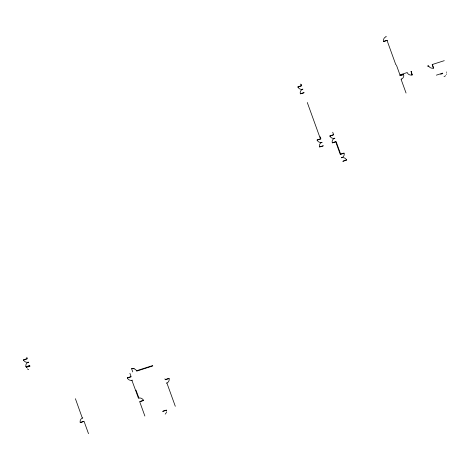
<?xml version="1.0" encoding="UTF-8"?>
<svg xmlns="http://www.w3.org/2000/svg" width="470" height="470" viewBox="0 0 470 470"><rect width="100%" height="100%" fill="white"/><g stroke="black" fill="none" stroke-linecap="round" stroke-linejoin="round"><path stroke-width="0.7" d="M166.345 412.495L166.48 412.02M446.365 74.372L446.5 73.896M165.845 413.353L166.104 412.93M445.584 75.647L444.802 76.293M165.193 414.117L165.563 413.764M301.975 89.547L302.927 89.147L301.916 89.382M321.174 142.68L321.586 142.457L321.116 142.516M333.929 138.585L334.335 138.368A4.001 3.76 -0.7 0 0 332.225 142.451L332.366 142.927L335.733 141.846L336.209 143.168M342.442 157.397L342.037 157.62L342.501 157.562M27.613 362.535L28.558 362.129L28.082 362.323M401.55 79.054L401.051 79.207L406.051 93.031M444.027 76.663L444.344 76.54M321.65 142.469L322.126 142.281L321.627 142.41A3.954 3.719 -0.7 0 1 317.309 140.412L317.18 140.119L320.91 138.92L320.111 136.7M334.399 138.38L334.881 138.192L334.382 138.321A3.954 3.719 -0.7 0 1 330.058 136.323L329.928 136.03L333.665 134.831L332.719 132.217M341.972 157.609L341.49 157.797L341.995 157.667A3.954 3.719 -0.7 0 1 346.314 159.665L346.555 160.1L343.188 161.181M166.462 383.115L166.962 382.962A4.001 3.76 -0.7 0 0 169.112 378.855L168.977 378.379L165.61 379.454M80.2 422.148A3.954 3.719 -0.7 0 1 82.326 418.083L75.406 398.707M82.326 418.083L82.808 417.895M383.673 41.342L387.462 40.302M297.98 86.985L301.711 85.787L301.188 84.33M300.406 93.706L304.202 92.666M303.779 92.802L300.412 93.883L300.277 93.407A3.954 3.719 -0.7 0 1 302.451 89.335A3.954 3.719 -0.7 0 1 298.109 87.279M399.823 74.507L396.386 64.989M399.958 74.877L407.267 72.533L407.425 73.003A3.954 3.719 -0.7 0 0 411.785 74.983M411.009 71.334L412.108 74.895M427.265 66.117L428.593 65.694L428.787 66.147A3.954 3.719 -0.7 0 0 433.111 68.138L433.622 68.05L432.476 64.889L432.846 64.772M444.273 60.665L432.165 64.549L433.434 68.056L433.111 68.138M411.591 71.587L411.156 71.728L412.296 74.895L411.791 75.024M428.258 66.241L428.752 66.164M403.571 74.648L399.782 75.688M436.348 75.165L442.746 73.114M440.672 74.219L442.722 73.567M333.189 134.808L329.822 135.889L330.022 136.341M332.361 142.751L336.097 141.552L340.644 154.137L344.011 153.061L344.146 153.531A4.001 3.76 -0.7 0 1 341.99 157.644M322.978 145.935L319.612 147.016L319.477 146.54A4.001 3.76 -0.7 0 1 321.633 142.434M344.011 153.232L340.28 154.43L336.35 143.562M26.866 358.745L23.5 359.826L23.7 360.279A3.954 3.719 -0.7 0 0 28.059 362.253A4.001 3.76 -0.7 0 0 25.915 366.4L26.05 366.876L29.416 365.795L29.545 366.154M30.021 366.177L26.285 367.376L26.42 367.669M152.662 365.572L136.535 370.742L136.664 371.141L152.803 365.965M130.684 376.758L127.317 377.839L127.517 378.297A4.001 3.76 -0.7 0 0 131.882 380.312L135.419 389.877M127.429 377.98L131.159 376.781L129.908 373.309M140.131 401.603L143.497 400.522L143.297 400.07A4.001 3.76 -0.7 0 0 138.926 398.049L135.983 390.135M80.288 422.454L84.018 421.255L88.513 433.687M83.654 421.549L80.288 422.63L80.153 422.154M162.978 411.156L166.345 410.075M162.614 411.45L166.345 410.251M131.806 368.744L132.141 368.656M131.817 368.78L132.146 368.697A3.954 3.719 -0.7 0 1 136.465 370.695M131.876 380.271L132.375 380.148M138.938 398.09L138.439 398.219L135.566 390.27M333.87 138.427L334.335 138.368M27.548 362.364L28.047 362.299M132.657 368.592L133.18 368.592M133.697 368.656L134.203 368.78M346.314 159.665L346.443 159.959L342.765 161.316M298.068 87.297L297.868 86.844L301.235 85.763L300.624 84.065M317.268 140.43L317.068 139.978L320.434 138.897L307.28 102.489M143.256 400.088L143.385 400.381L139.649 401.58L144.877 416.044M23.741 360.261L23.612 359.967L27.342 358.769L26.802 357.265M386.023 36.313L386.193 36.778L385.694 36.93A3.954 3.719 -0.7 0 0 383.585 41.031L383.679 41.513L387.045 40.438L395.822 64.731M400.105 75.276L403.571 74.472L403.707 74.947A3.954 3.719 -0.7 0 1 401.533 79.019M323.401 145.8L319.606 146.84L319.518 146.534M166.885 382.991L175.304 406.286M164.917 378.832L165.246 379.748L168.983 378.55L169.071 378.861M131.629 368.786L132.775 371.952M29.833 365.66L26.044 366.7L25.956 366.389M446.324 71.969L446.5 72.427M166.392 410.24L166.545 411.038M28.682 369.579A4.001 3.76 -0.7 0 1 27.331 368.85"/></g></svg>
